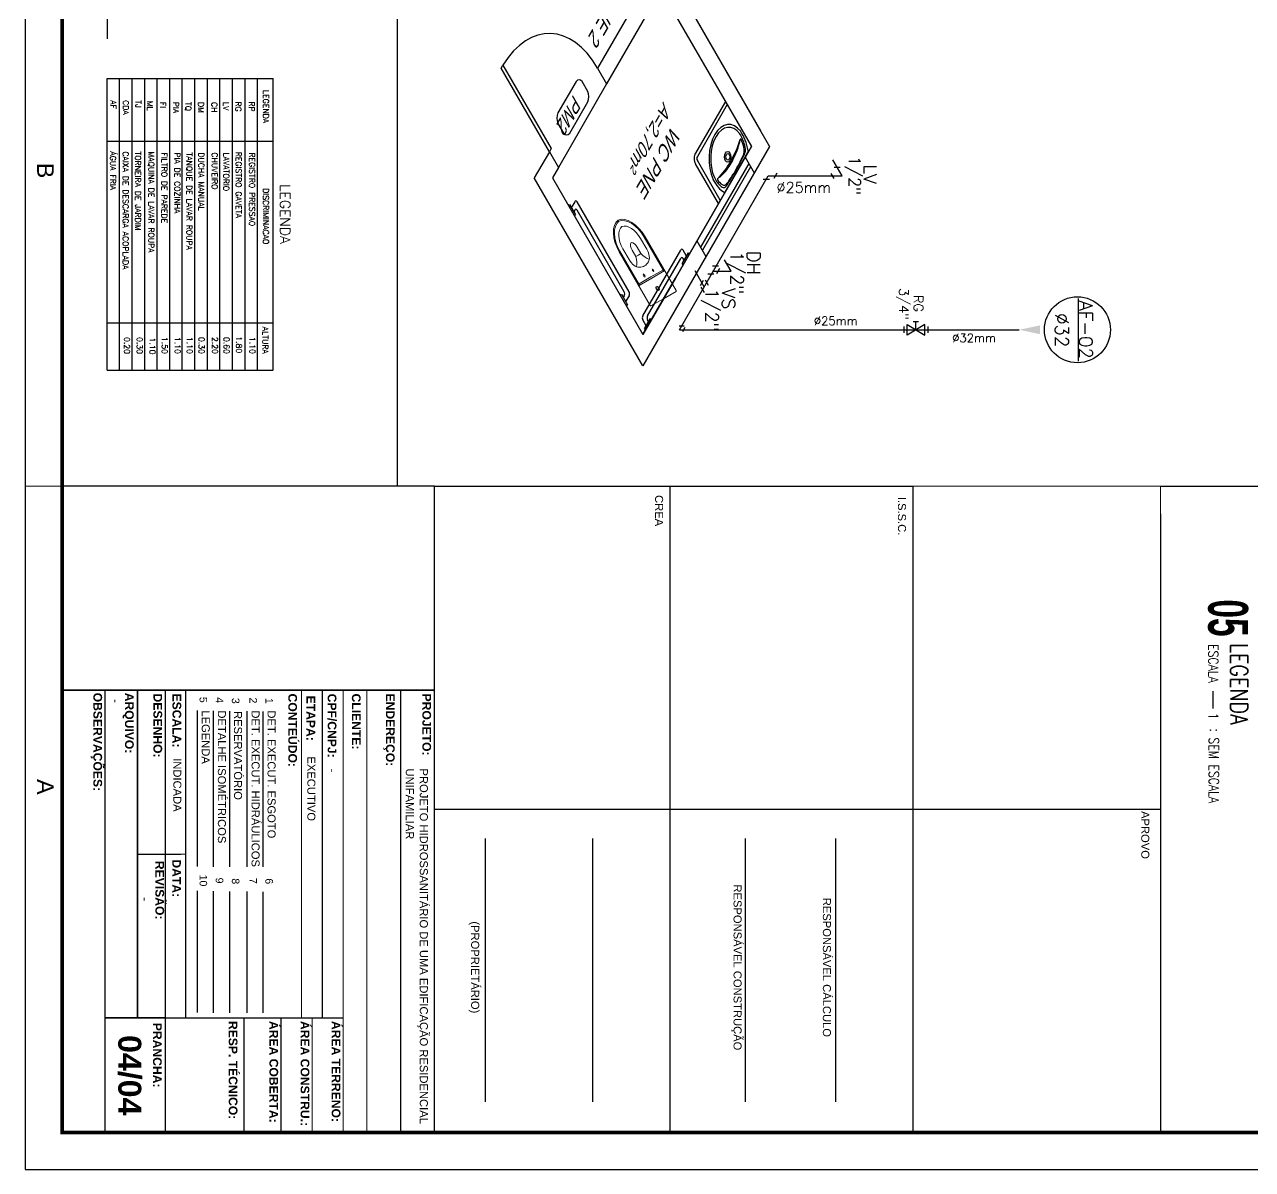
# Model space of a CAD drawing. Header units: millimetres. Extents: x 1904 to 2142, y -1319 to -1235.
# Drawn here: x 1904.25 to 1937.5, y -1319.02 to -1288.02 of the extents above; entities that cross this region are included whole.
import ezdxf
from ezdxf.enums import TextEntityAlignment as Align

# ---------------------------------------------------------------- set-up
doc = ezdxf.new("R2010")
doc.units = ezdxf.units.MM
doc.header["$LTSCALE"] = 30
doc.linetypes.add('HIDDEN2', pattern=[0.1875, 0.125, -0.0625])
doc.layers.get('0').update_dxf_attribs({"linetype": 'CONTINUOUS'})
for name, color, linetype in [('A-PEN-R', 1, 'CONTINUOUS'), ('A-PEN-Y', 2, 'CONTINUOUS'), ('AF', 5, 'CONTINUOUS'), ('arquitetura', 8, 'CONTINUOUS'), ('CONEXAO_AG_FRIA', 2, 'CONTINUOUS'), ('CONEXÃO_HIDRÁULICA', 2, 'CONTINUOUS'), ('Diametro', 2, 'CONTINUOUS'), ('E-txt-g', 3, 'CONTINUOUS'), ('LAYER8', 9, 'CONTINUOUS'), ("LINHA - PROJETU'S", 1, 'CONTINUOUS'), ('P2', 1, 'CONTINUOUS'), ("PRANCHA - PROJETU'S", 7, 'CONTINUOUS'), ('Prumadas_L', 1, 'CONTINUOUS'), ('Prumadas_Q', 3, 'CONTINUOUS'), ('Prumadas_T', 2, 'CONTINUOUS'), ('TEXT', 2, 'CONTINUOUS'), ('TUBULAÇÃO_HIDRÁULICA', 3, 'CONTINUOUS')]:
    doc.layers.add(name, color=color, linetype=linetype)
doc.layers.add('E-Lay-9', color=9, linetype='CONTINUOUS', lineweight=9)
doc.layers.add('E-Txt-W', color=7, linetype='CONTINUOUS', lineweight=20)
doc.styles.add('ARIAL', font='arial.ttf', dxfattribs={"height": 2})
doc.styles.add('F2', font='ARIALN.TTF')
doc.styles.add('HELVET', font='HELVET.SHX')
doc.styles.add('REG140', font='romans.shx', dxfattribs={"width": 0.8, "height": 0.35})
doc.styles.add('REG60', font='romans.shx', dxfattribs={"width": 0.8, "height": 0.15})
doc.styles.add('REG80', font='romans.shx', dxfattribs={"width": 0.8, "height": 0.18})
doc.styles.add('ROMANS', font='simplex.shx', dxfattribs={"height": 6})
doc.styles.add('SANSSERIF2', font='sanssb__.ttf', dxfattribs={"width": 0.8})

# ---------------------------------------------------------------- blocks, each defined once
blk = doc.blocks.new('ADFSGASDFG')
at = {"layer": "PRANCHA - PROJETU'S", "color": 1}
for p, q in [((360.678, 47.946), (360.678, 107.346)), ((276.578, 47.946), (360.678, 47.946))]:
    blk.add_line(p, q, dxfattribs=at)
at = {"layer": "PRANCHA - PROJETU'S", "color": 4, "const_width": 0.1}
blk.add_lwpolyline([(279.078, 106.346), (359.678, 106.346), (359.678, 48.946), (279.078, 48.946)], close=True, dxfattribs=at)
blk = doc.blocks.new('CRBODADOSÇ')
at = {"layer": "PRANCHA - PROJETU'S", "color": 3}
blk.add_line((164.825, 196.917), (165.288, 196.917), dxfattribs=at)
at = {"layer": "PRANCHA - PROJETU'S", "color": 3, "style": 'REG80', "width": 0.8}
for s, p in [('ESCALA', (163.548, 196.799)), ('1', (165.407, 196.799)), (':', (165.829, 196.842))]:
    blk.add_text(s, height=0.27, dxfattribs=at).set_placement(p)
at = {"layer": "PRANCHA - PROJETU'S", "color": 2, "style": 'REG140', "width": 0.8}
for tag, p in [('PROJETO', (163.521, 198.067)), ('DESENHO', (163.516, 197.395))]:
    blk.add_attdef(tag, p, '', height=0.472, dxfattribs=at)
at = {"layer": "PRANCHA - PROJETU'S", "style": 'SANSSERIF2', "width": 0.6}
blk.add_attdef('00', text='', height=1.08, dxfattribs=at).set_placement((162.84, 196.795), align=Align.CENTER)
at = {"layer": "PRANCHA - PROJETU'S", "color": 3, "style": 'REG80', "width": 0.8}
blk.add_attdef('ESCALA', (166.075, 196.813), '', height=0.27, dxfattribs=at)
blk = doc.blocks.new('TXT-AMB75')
at = {"layer": 'E-txt-g', "style": 'REG80', "width": 0.8, "flags": 8}
blk.add_attdef('TXT', text='', height=0.2, dxfattribs=at).set_placement((0.005, 0.296), align=Align.CENTER)
at = {"layer": 'E-Txt-W', "style": 'REG60', "width": 0.8, "flags": 8}
blk.add_attdef('TXT', text='', height=0.15, dxfattribs=at).set_placement((0.005, 0.027), align=Align.CENTER)
blk = doc.blocks.new('vaso-s')
at = {"color": 8}
for start, end in [(0, 180), (180, 0)]:
    blk.add_arc((0.08, 0), 0.0143, start, end, dxfattribs=at)
at = {"layer": 'E-Lay-9', "color": 8}
for p, q in [((0, 0.17), (0, 0)), ((0.4256, 0.175), (0.005, 0.175)), ((0.16, 0.17), (0.16, 0.17)), ((0.16, 0.17), (0.16, 0)), ((0.4256, 0.165), (0.165, 0.165)), ((0.17, 0), (0.17, 0.16)), ((0.4306, 0.12), (0.3459, 0.12)), ((0.2134, 0.06), (0.1891, 0.06)), ((0.2013, 0.0479), (0.2013, 0.0722)), ((0.3406, 0.035), (0.3406, 0)), ((0.3906, 0.035), (0.3406, 0.035)), ((0, -0.17), (0, 0)), ((0.16, -0.17), (0.16, 0)), ((0.17, 0), (0.17, -0.1601)), ((0.2134, -0.06), (0.1891, -0.06)), ((0.2013, -0.0479), (0.2013, -0.0722)), ((0.3406, -0.035), (0.3406, 0)), ((0.3906, -0.035), (0.3406, -0.035)), ((0.4256, -0.165), (0.165, -0.165)), ((0.4306, -0.12), (0.3459, -0.12)), ((0.4256, -0.175), (0.005, -0.175)), ((0.16, -0.17), (0.16, -0.17))]:
    blk.add_line(p, q, dxfattribs=at)
for centre in [(0.2013, 0.06), (0.2013, -0.06)]:
    blk.add_circle(centre, 0.005, dxfattribs=at)
for centre, radius, start, end in [((0.005, 0.17), 0.005, 90, 180), ((0.155, 0.17), 0.005, 0, 90), ((0.165, 0.17), 0.00495, 180, 270), ((0.4256, -0.015), 0.19, 4.52806, 90), ((0.165, 0.16), 0.00495, 0, 90), ((0.3459, 0.0375), 0.0825, 90, 163.03545), ((0.3754, 0.1358), 0.1066, 206.93947, 250.96472), ((0.4256, -0.015), 0.18, 4.78019, 90), ((0.4306, -0.015), 0.135, 6.37937, 90), ((0.518, -0.015), 0.2624, 163.03545, 176.7233), ((0.3906, -0.015), 0.05, 17.4576, 90), ((0.518, 0.015), 0.2624, 183.2767, 196.96455), ((0.3459, -0.0375), 0.0825, 196.96455, 270), ((0.3754, -0.1358), 0.1066, 109.03528, 153.06053), ((0.3906, 0.015), 0.05, 270, 342.5424), ((0.4256, 0.015), 0.19, 270, 355.47194), ((0.4256, 0.015), 0.18, 270, 355.21981), ((0.4306, 0.015), 0.135, 270, 353.62063), ((0.165, -0.17), 0.00495, 90, 180), ((0.165, -0.1601), 0.00495, 270, 0), ((0.005, -0.17), 0.005, 180, 270), ((0.155, -0.17), 0.005, 270, 0)]:
    blk.add_arc(centre, radius, start, end, dxfattribs=at)
blk = doc.blocks.new('wc2')
at = {"layer": 'arquitetura', "linetype": 'Continuous'}
for p, q in [((-1.2338, 0.189), (-0.0671, 1.3557)), ((-0.0671, 1.3557), (1.4178, -0.1292)), ((-1.3753, 0.0476), (-0.1732, 1.2496)), ((0.8235, 0.253), (-0.0671, 1.1436)), ((0.8235, 0.253), (-0.0671, 1.1436)), ((-0.0671, 1.1436), (0.8235, 0.253)), ((0.0023, 1.0741), (0.8235, 0.253)), ((0.0023, 1.0741), (0.8235, 0.253)), ((1.2057, -0.1292), (0.8235, 0.253)), ((1.2057, -0.1292), (0.8235, 0.253)), ((0.8235, 0.253), (1.063, 0.0135)), ((-1.2692, -0.0585), (-1.3753, 0.0476)), ((-1.2692, -0.0585), (-1.3753, 0.0476)), ((-1.1278, 0.0829), (-0.4914, -0.5535)), ((-1.2692, -0.0585), (-1.2338, -0.0231)), ((-1.2692, -0.0585), (-1.2338, -0.0231)), ((-1.2338, -0.0231), (-0.5974, -0.6595)), ((0.145, -1.1899), (1.2057, -0.1292)), ((1.4178, -0.1292), (0.145, -1.402)), ((-0.5974, -0.6595), (-0.4914, -0.5535)), ((-0.4914, -0.5535), (0.0743, -1.1192)), ((-0.0318, -1.2252), (0.0743, -1.1192)), ((0.0743, -1.1192), (0.145, -1.1899)), ((-0.0318, -1.2252), (0.145, -1.402))]:
    blk.add_line(p, q, dxfattribs=at)
at = {"layer": 'arquitetura', "linetype": 'HIDDEN2'}
for p, q in [((0.0059, 1.0705), (0.112, 1.1766)), ((0.0484, 1.113), (0.614, 0.5473)), ((0.0696, 1.1342), (0.6353, 0.5685)), ((0.5716, 0.5049), (0.6777, 0.6109))]:
    blk.add_line(p, q, dxfattribs=at)
at = {"layer": 'arquitetura'}
for p, q in [((0.1061, 0.9691), (-0.0282, 1.1034)), ((0.2404, 0.8348), (0.1061, 0.9691)), ((-0.3718, 0.8389), (-0.0214, 0.4885)), ((-0.3506, 0.8601), (-0.0002, 0.5097)), ((0.2974, 0.7791), (0.0281, 0.5097)), ((0.3186, 0.7579), (0.0493, 0.4885)), ((0.6743, 0.3822), (0.6345, 0.3423)), ((0.6531, 0.4034), (0.6626, 0.4128)), ((0.6531, 0.4034), (0.7238, 0.3327)), ((0.7026, 0.3539), (0.691, 0.3423)), ((0.7338, 0.3427), (0.7238, 0.3327)), ((1.0788, -0.1296), (0.6345, 0.3147)), ((1.0788, -0.073), (0.691, 0.3147)), ((1.1067, -0.0302), (1.0967, -0.0402)), ((1.1674, -0.1109), (1.0967, -0.0402)), ((1.1179, -0.0614), (1.1063, -0.073)), ((1.1462, -0.0897), (1.1063, -0.1296)), ((1.1674, -0.1109), (1.1769, -0.1015)), ((0.916, -0.2914), (0.3072, -0.9002)), ((0.9335, -0.3812), (1.0042, -0.3105)), ((0.9436, -0.2914), (0.9834, -0.3312)), ((1.0142, -0.3205), (1.0042, -0.3105)), ((0.916, -0.348), (0.3638, -0.9002)), ((0.9434, -0.3912), (0.9335, -0.3812)), ((0.9552, -0.3595), (0.9436, -0.348)), ((0.9436, -0.348), (0.9552, -0.3595)), ((0.3072, -0.9278), (0.3472, -0.9677)), ((0.3247, -0.9902), (0.3954, -0.9195)), ((0.3347, -1.0002), (0.3247, -0.9902)), ((0.3638, -0.9278), (0.3754, -0.9395)), ((0.4054, -0.9295), (0.3954, -0.9195))]:
    blk.add_line(p, q, dxfattribs=at)
at = {"layer": 'arquitetura', "linetype": 'Continuous'}
for points in [[(-1.1278, 0.0829), (-0.0671, 1.1436), (0.8235, 0.253)], [(0.8235, 0.253), (1.2057, -0.1292)], [(0.9569, 0.1196), (1.2057, -0.1292)]]:
    blk.add_lwpolyline(points, dxfattribs=at)
at = {"layer": 'arquitetura'}
blk.add_lwpolyline([(0.0977, 0.9606, -0.019765), (0.1928, 0.8577, -0.055725), (0.2051, 0.8418, -0.26837), (0.203, 0.7874, -0.08527), (0.1436, 0.7093, -0.373975), (-0.1343, 0.7287, -0.373975), (-0.1537, 1.0065, -0.08527), (-0.0756, 1.066, -0.26837), (-0.0211, 1.0681, -0.055725), (-0.0052, 1.0557, -0.019765)], format="xyb", close=True, dxfattribs=at)
for points in [[(-0.1152, 1.0221, 0.557482), (-0.1133, 1.012, -0.068592), (-0.0081, 0.9539, -0.02486), (0.0453, 0.9083, -0.02486), (0.0909, 0.8549, -0.068592), (0.1491, 0.7497, 0.557482), (0.1591, 0.7478)], [(-0.1152, 1.0221, -0.09339), (-0.0636, 1.0539, -0.281673), (-0.0022, 1.0445, -0.022774), (0.0729, 0.9783), (0.0941, 0.9571), (0.1153, 0.9359, -0.022774), (0.1816, 0.8607, -0.281673), (0.191, 0.7994, -0.09339), (0.1591, 0.7478)], [(-0.1138, 1.0122, -0.072415), (0.0361, 0.8991, -0.072415), (0.1493, 0.7492)]]:
    blk.add_lwpolyline(points, format="xyb", dxfattribs=at)
at = {"layer": 'arquitetura', "linetype": 'Continuous'}
blk.add_lwpolyline([(-0.1566, -1.0577, 0.331371), (-0.1566, -0.987), (-0.3691, -0.7749, 0.332506), (-0.4396, -0.7747), (-0.5066, -0.8416, 0.330378), (-0.5068, -0.9125), (-0.2942, -1.1247, 0.331371), (-0.2235, -1.1247)], format="xyb", close=True, dxfattribs=at)
at = {"layer": 'arquitetura'}
blk.add_lwpolyline([(-0.0318, -1.2252), (-0.5974, -1.7909), (-0.6186, -1.7697), (-0.053, -1.204)], close=True, dxfattribs=at)
for radius in [0.0365, 0.0225]:
    blk.add_circle((0.0036, 0.8666), radius, dxfattribs=at)
for centre, radius, start, end in [((0.0534, 0.8254), 0.2951, 108.11118, 139.09392), ((-0.0352, 1.0963), 0.01, 45, 108.11118), ((0.0158, 0.8788), 0.2323, 142.98183, 225), ((0.2334, 0.8277), 0.01, 341.88882, 45), ((-0.0376, 0.9163), 0.2951, 310.90608, 341.88882), ((0.0158, 0.8788), 0.2322, 225, 307.01817), ((0.0139, 0.5239), 0.02, 225, 315), ((0.0139, 0.5153), 0.0444, 217.14008, 322.85992), ((0.6483, 0.3285), 0.0195, 135, 225), ((0.7048, 0.3285), 0.0195, 135, 225), ((1.0925, -0.0592), 0.0195, 225, 315), ((1.0925, -0.1158), 0.0195, 225, 315), ((0.9298, -0.3052), 0.0195, 45, 135), ((0.9298, -0.3618), 0.0195, 45, 135), ((0.321, -0.914), 0.0195, 135, 225), ((0.3776, -0.914), 0.0195, 135, 225)]:
    blk.add_arc(centre, radius, start, end, dxfattribs=at)
at = {"layer": 'arquitetura', "linetype": 'HIDDEN2'}
blk.add_arc((-0.0313, -1.2256), 0.8006, 135, 222.81062, dxfattribs=at)
at = {"layer": 'arquitetura'}
ref = blk.add_blockref('TXT-AMB75', (-0.1739, -0.1169), dxfattribs=dict(at, xscale=-0.7290000000000001, yscale=0.7290000000000001, zscale=0.7290000000000001, rotation=315))
ref.add_attrib('TXT', 'WC PNE', dxfattribs={"layer": 'E-txt-g', "color": 2, "height": 0.13, "rotation": 315, "style": 'F2'}).set_placement((0, 0), align=Align.CENTER)
ref.add_attrib('TXT', 'A=2,70m²', dxfattribs={"layer": 'E-Txt-W', "height": 0.12, "rotation": 315, "style": 'F2'}).set_placement((-0.1611, -0.1017), align=Align.CENTER)
at = {"layer": 'arquitetura', "xscale": -1, "rotation": 45}
blk.add_blockref('vaso-s', (0.9632, 0.1133), dxfattribs=at)
at = {"layer": 'arquitetura'}
ref = blk.add_blockref('TXT-AMB75', (-1.2697, -0.6063), dxfattribs=dict(at, xscale=-0.729, yscale=0.7290000000000001, zscale=0.7290000000000001, rotation=314.9999999999999))
ref.add_attrib('TXT', 'DETALHE 2', dxfattribs={"layer": 'E-txt-g', "color": 2, "height": 0.13, "rotation": 315, "style": 'F2'}).set_placement((-1.0972, -0.4881), align=Align.CENTER)
at = {"layer": 'arquitetura', "linetype": 'Continuous', "style": 'F2'}
blk.add_text('PM2', height=0.1246, rotation=315, dxfattribs=at).set_placement((-0.3786, -0.8094, 1.8296), align=Align.TOP_LEFT)
blk = doc.blocks.new('*U121', base_point=(2541.5, 289.3))
for p, q in [((2538.2, 302), (2544.9, 302)), ((2541.5, 289.3), (2532.6, 289.3)), ((2535.8, 298.7), (2547.3, 280)), ((2535.8, 280), (2547.3, 298.7)), ((2547.3, 298.7), (2535.8, 298.7)), ((2547.3, 280), (2535.8, 280)), ((2538.2, 276.7), (2544.9, 276.7))]:
    blk.add_line(p, q)
at = {"linetype": 'Continuous'}
blk.add_line((2532.6, 286.6), (2532.6, 292.1), dxfattribs=at)

msp = doc.modelspace()

# ---------------------------------------------------------------- linework, layer by layer
for p, q in [((1906.488, -1289.475), (1910.988, -1289.475)), ((1906.488, -1297.372), (1906.488, -1289.475)), ((1906.827, -1297.372), (1906.827, -1289.475)), ((1907.167, -1297.372), (1907.167, -1289.475)), ((1907.507, -1297.37), (1907.507, -1289.475)), ((1907.846, -1297.37), (1907.846, -1289.475)), ((1908.186, -1297.354), (1908.186, -1289.475)), ((1908.525, -1297.37), (1908.525, -1289.475)), ((1908.865, -1297.37), (1908.865, -1289.475)), ((1909.205, -1297.37), (1909.205, -1289.475)), ((1909.544, -1297.37), (1909.544, -1289.475)), ((1909.544, -1296.393), (1909.544, -1289.475)), ((1909.884, -1297.37), (1909.884, -1289.475)), ((1910.224, -1297.37), (1910.224, -1289.475)), ((1910.563, -1297.37), (1910.563, -1289.475)), ((1910.988, -1297.37), (1910.988, -1289.475)), ((1906.488, -1291.174), (1910.988, -1291.174)), ((1906.488, -1296.095), (1910.988, -1296.095)), ((1906.488, -1297.372), (1910.988, -1297.372))]:
    msp.add_line(p, q)
at = {"color": 4}
msp.add_line((1915.152, -1318.019), (1934.887, -1318.019), dxfattribs=at)
at = {"layer": 'A-PEN-R'}
for p, q in [((1914.346, -1250.334), (1914.346, -1300.519)), ((1935.01, -1300.519), (1962.668, -1300.519))]:
    msp.add_line(p, q, dxfattribs=at)
at = {"layer": 'A-PEN-Y'}
for p, q in [((1924.421, -1292.211), (1924.255, -1292.211)), ((1924.624, -1292.046), (1924.54, -1292.191)), ((1923.045, -1294.557), (1922.879, -1294.557)), ((1923.069, -1294.627), (1922.985, -1294.771)), ((1922.555, -1295.085), (1922.639, -1294.941)), ((1922.683, -1294.933), (1922.766, -1295.078)), ((1922.917, -1294.779), (1922.751, -1294.779)), ((1922.569, -1295.131), (1922.652, -1295.275)), ((1922.112, -1296.183), (1921.978, -1296.183)), ((1922.134, -1296.225), (1922.067, -1296.341)), ((1935.01, -1301.269), (1935.01, -1318.019))]:
    msp.add_line(p, q, dxfattribs=at)
at = {"layer": 'AF'}
for p, q in [((1926.392, -1292.118), (1926.142, -1291.685)), ((1921.987, -1296.283), (1924.392, -1292.118)), ((1924.392, -1292.118), (1926.392, -1292.118)), ((1923.382, -1294.696), (1923.207, -1294.392)), ((1922.659, -1295.12), (1922.409, -1294.687)), ((1922.882, -1294.696), (1923.382, -1294.696)), ((1921.987, -1296.283), (1931.187, -1296.283))]:
    msp.add_line(p, q, dxfattribs=at)
at = {"layer": 'CONEXÃO_HIDRÁULICA'}
for p, q in [((1926.177, -1291.884), (1926.339, -1291.884)), ((1926.081, -1292.048), (1926.162, -1292.189))]:
    msp.add_line(p, q, dxfattribs=at)
at = {"layer": 'E-txt-g'}
for p, q in [((1916.73, -1317.186), (1916.73, -1310.059)), ((1919.645, -1317.186), (1919.645, -1310.059)), ((1923.774, -1317.186), (1923.774, -1310.059)), ((1926.223, -1317.186), (1926.223, -1310.059))]:
    msp.add_line(p, q, dxfattribs=at)
at = {"layer": 'LAYER8', "color": 2}
msp.add_lwpolyline([(1906.488, -1262.638), (1906.488, -1263.683), (1906.488, -1268.833), (1906.488, -1274.174), (1906.488, -1278.61), (1906.488, -1283.664), (1906.488, -1288.401)], dxfattribs=at)
at = {"layer": "LINHA - PROJETU'S", "color": 1}
msp.add_line((1915.356, -1300.519), (1928.309, -1300.519), dxfattribs=at)
at = {"layer": "LINHA - PROJETU'S", "color": 1, "const_width": 0.03}
for points in [[(1915.356, -1318.019), (1915.356, -1300.519), (1904.268, -1300.519)], [(1915.356, -1300.519), (1935.01, -1300.519), (1935.01, -1318.066)], [(1921.731, -1318.019), (1921.731, -1300.519)], [(1928.309, -1318.019), (1928.309, -1300.519)], [(1905.268, -1306.043), (1915.356, -1306.043)], [(1906.427, -1318.019), (1906.427, -1306.043)], [(1907.307, -1310.48), (1907.307, -1306.043)], [(1908.06, -1306.043), (1908.06, -1318.019)], [(1908.615, -1314.917), (1908.615, -1306.043)], [(1911.752, -1306.043), (1911.752, -1314.917)], [(1912.316, -1314.917), (1912.316, -1306.043)], [(1912.316, -1306.043), (1912.316, -1314.917)], [(1912.881, -1306.043), (1912.881, -1318.019)], [(1912.881, -1306.043), (1912.881, -1318.019)], [(1912.881, -1306.043), (1912.881, -1318.019)], [(1913.519, -1306.043), (1913.519, -1318.019)], [(1914.438, -1306.043), (1914.438, -1318.019)], [(1914.438, -1306.043), (1914.438, -1318.019)], [(1915.356, -1309.269), (1935.01, -1309.269)], [(1907.307, -1314.917), (1907.307, -1310.48), (1908.06, -1310.48)], [(1908.615, -1310.48), (1907.307, -1310.48)], [(1912.881, -1314.917), (1906.439, -1314.917)], [(1908.06, -1314.917), (1907.307, -1314.917)], [(1910.194, -1318.019), (1910.194, -1314.917)], [(1911.194, -1314.917), (1911.194, -1318.019)], [(1912.038, -1318.019), (1912.038, -1314.917)]]:
    msp.add_lwpolyline(points, dxfattribs=at)
at = {"layer": "LINHA - PROJETU'S", "color": 1}
for points in [[(1915.356, -1306.043), (1905.268, -1306.043)], [(1908.06, -1314.917), (1906.439, -1314.917)]]:
    msp.add_lwpolyline(points, dxfattribs=at)
at = {"layer": 'P2'}
msp.add_line((1915.356, -1318.019), (1915.356, -1300.519), dxfattribs=at)
at = {"layer": "PRANCHA - PROJETU'S"}
for p, q in [((1905.268, -1300.519), (1905.268, -1318.019)), ((1905.268, -1300.519), (1905.268, -1318.019)), ((1905.268, -1300.519), (1905.268, -1318.019)), ((1905.268, -1302.291), (1905.268, -1318.019)), ((1905.268, -1306.856), (1905.268, -1317.694)), ((1905.268, -1306.856), (1905.268, -1318.019)), ((1915.356, -1318.019), (1905.268, -1318.019))]:
    msp.add_line(p, q, dxfattribs=at)
at = {"layer": "PRANCHA - PROJETU'S", "color": 1}
for p, q in [((1915.356, -1300.519), (1905.268, -1300.519)), ((1906.427, -1306.043), (1906.427, -1318.019)), ((1908.06, -1310.48), (1908.487, -1310.48))]:
    msp.add_line(p, q, dxfattribs=at)
at = {"layer": "PRANCHA - PROJETU'S", "color": 6}
for p, q in [((1908.925, -1306.589), (1908.925, -1310.813)), ((1908.925, -1306.589), (1908.925, -1310.813)), ((1909.362, -1306.598), (1909.362, -1310.822)), ((1909.362, -1306.598), (1909.362, -1310.822)), ((1909.799, -1306.607), (1909.799, -1310.822)), ((1910.274, -1306.607), (1910.274, -1310.822)), ((1910.707, -1306.616), (1910.707, -1310.822)), ((1908.925, -1311.475), (1908.925, -1314.765)), ((1908.925, -1311.475), (1908.925, -1314.765)), ((1909.362, -1311.484), (1909.362, -1314.774)), ((1909.362, -1311.484), (1909.362, -1314.774)), ((1909.799, -1311.493), (1909.799, -1314.774)), ((1910.274, -1311.493), (1910.274, -1314.774)), ((1910.707, -1311.502), (1910.707, -1314.396)), ((1910.707, -1311.502), (1910.707, -1314.774))]:
    msp.add_line(p, q, dxfattribs=at)
at = {"layer": "PRANCHA - PROJETU'S", "color": 1}
for points in [[(1915.356, -1318.019), (1915.356, -1300.519), (1905.268, -1300.519)], [(1905.268, -1306.043), (1907.712, -1306.043)], [(1907.307, -1306.043), (1907.307, -1314.917)], [(1907.712, -1306.043), (1915.356, -1306.043)], [(1908.06, -1306.043), (1908.06, -1318.019)], [(1907.307, -1310.48), (1908.06, -1310.48)], [(1906.439, -1314.917), (1912.881, -1314.917)], [(1907.712, -1314.917), (1907.714, -1314.917)], [(1910.194, -1314.917), (1910.194, -1318.019)], [(1911.194, -1314.917), (1911.194, -1318.019)], [(1908.487, -1318.019), (1908.487, -1318.059)]]:
    msp.add_lwpolyline(points, dxfattribs=at)
at = {"layer": 'Prumadas_L'}
msp.add_line((1932.785, -1295.434), (1932.785, -1297.132), dxfattribs=at)
msp.add_solid([(1931.187, -1296.283), (1931.751, -1296.163), (1931.751, -1296.403)], dxfattribs=at)
at = {"layer": 'Prumadas_Q'}
msp.add_circle((1932.762, -1296.283), 0.893, dxfattribs=at)

# ---------------------------------------------------------------- block references
at = {"layer": 'CONEXAO_AG_FRIA', "xscale": 0.02560000000084983, "yscale": 0.02559999999994034, "zscale": 2.56, "rotation": 270}
msp.add_blockref('*U121', (1928.387, -1296.283), dxfattribs=at)
at = {"layer": "PRANCHA - PROJETU'S", "color": 1, "rotation": 270}
msp.add_blockref('ADFSGASDFG', (1856.322, -958.341), dxfattribs=at)
at = {"layer": "PRANCHA - PROJETU'S", "rotation": 270}
msp.add_blockref('CRBODADOSÇ', (1739.508, -1141.247), dxfattribs=at).add_auto_attribs({'ESCALA': 'SEM ESCALA', 'DESENHO': 'LEGENDA', '00': '05'})
at = {"layer": 'TUBULAÇÃO_HIDRÁULICA', "xscale": 4, "yscale": 2.3094, "zscale": 4, "rotation": 270}
msp.add_blockref('wc2', (1921.293, -1291.588), dxfattribs=at)

# ---------------------------------------------------------------- texts
at = {"color": 3, "style": 'ROMANS'}
for s, height, p in [('LEGENDA', 0.1528, (1910.864, -1289.79)), ('AF', 0.1528, (1906.732, -1290.067)), ('CDA', 0.1528, (1907.072, -1290.067)), ('TJ', 0.1528, (1907.412, -1290.067)), ('ML', 0.1528, (1907.727, -1290.084)), ('FI', 0.1528, (1908.082, -1290.111)), ('PIA', 0.1528, (1908.431, -1290.111)), ('TQ', 0.1528, (1908.761, -1290.111)), ('DM', 0.1528, (1909.104, -1290.115)), ('CH', 0.1528, (1909.47, -1290.115)), ('LV', 0.1528, (1909.781, -1290.115)), ('RG', 0.1528, (1910.118, -1290.102)), ('RP ', 0.1528, (1910.483, -1290.1)), ('ÁGUA FRIA', 0.1528, (1906.725, -1291.453)), ('CAIXA DE DESCARGA ACOPLADA', 0.15284, (1907.065, -1291.453)), ('TORNEIRA DE JARDIM', 0.15284, (1907.404, -1291.453)), ('MAQUINA DE LAVAR ROUPA', 0.15284, (1907.76, -1291.453)), ('FILTRO DE PAREDE', 0.15284, (1908.115, -1291.48)), ('PIA DE COZINHA', 0.15284, (1908.464, -1291.48)), ('TANQUE DE LAVAR ROUPA', 0.15284, (1908.794, -1291.48)), ('DUCHA MANUAL', 0.15284, (1909.113, -1291.48)), ('CHUVEIRO', 0.1528, (1909.478, -1291.48)), ('LAVATORIO', 0.1528, (1909.789, -1291.48)), ('REGISTRO GAVETA', 0.15284, (1910.126, -1291.462)), ('REGISTRO PRESSAO', 0.15284, (1910.492, -1291.48)), ('DISCRIMINACAO', 0.15284, (1910.864, -1292.45)), ('ALTURA', 0.1528, (1910.849, -1296.2)), ('0.20', 0.1528, (1907.105, -1296.48)), ('0.30', 0.1528, (1907.445, -1296.48)), ('1.10', 0.1528, (1907.794, -1296.494)), ('1.50', 0.1528, (1908.124, -1296.478)), ('1.10', 0.1528, (1908.473, -1296.478)), ('1.10', 0.1528, (1908.802, -1296.478)), ('0.30', 0.1528, (1909.121, -1296.478)), ('2.20', 0.1528, (1909.487, -1296.478)), ('0.60', 0.1528, (1909.798, -1296.478)), ('1.80', 0.1528, (1910.135, -1296.459)), ('1.10', 0.1528, (1910.501, -1296.478))]:
    msp.add_text(s, height=height, rotation=270, dxfattribs=at).set_placement(p, align=Align.TOP_LEFT)
at = {"layer": 'CONEXAO_AG_FRIA', "style": 'ROMANS'}
for s, height, p in [('1/2"', 0.32, (1926.571, -1291.573)), ('LV', 0.35, (1926.975, -1291.812)), ('1/2"', 0.35, (1923.37, -1294.152)), ('DH', 0.35, (1923.82, -1294.152)), ('1/2"', 0.35, (1922.694, -1295.161)), ('VS', 0.35, (1923.144, -1295.161)), ('3/4"', 0.256, (1927.936, -1295.153)), ('RG', 0.256, (1928.329, -1295.338))]:
    msp.add_text(s, height=height, rotation=270, dxfattribs=at).set_placement(p)
at = {"layer": 'Diametro', "style": 'ROMANS'}
for s, height, p in [('%%C25mm', 0.288, (1925.353, -1292.572)), ('%%C25mm', 0.2304, (1926.218, -1296.156)), ('%%C32mm', 0.2304, (1929.963, -1296.619))]:
    msp.add_text(s, height=height, dxfattribs=at).set_placement(p, align=Align.CENTER)
at = {"layer": "PRANCHA - PROJETU'S", "color": 50, "linetype": 'Continuous', "style": 'ARIAL'}
for s, p in [('B', (1904.818, -1291.971)), ('A', (1904.818, -1308.659))]:
    msp.add_text(s, height=0.45, rotation=270, dxfattribs=at).set_placement(p, align=Align.MIDDLE)
at = {"layer": "PRANCHA - PROJETU'S", "color": 2, "style": 'ARIAL'}
for s, height, p in [('CREA', 0.2168, (1921.434, -1301.18)), ('I.S.S.C.', 0.2168, (1928.012, -1301.328)), ('APROVO', 0.2168, (1934.599, -1309.963)), ('RESPONSÁVEL CONSTRUÇÃO', 0.21676, (1923.556, -1313.548)), ('RESPONSÁVEL CÁLCULO', 0.21676, (1926.005, -1313.548)), ('(PROPRIETÁRIO)', 0.21676, (1916.45, -1313.546))]:
    msp.add_text(s, height=height, rotation=270, dxfattribs=at).set_placement(p, align=Align.MIDDLE)
for s, height, p in [('-', 0.217, (1906.615, -1306.287)), ('LEGENDA', 0.2168, (1909.051, -1306.589)), ('DETALHE ISOMÉTRICOS', 0.21676, (1909.488, -1306.589)), ('RESERVATÓRIO', 0.21676, (1909.925, -1306.607)), ('DET. EXECUT. HIDRÁULICOS', 0.21676, (1910.4, -1306.589)), ('DET. EXECUT. ESGOTO', 0.21676, (1910.833, -1306.589)), ('INDICADA', 0.2168, (1908.282, -1307.883)), ('EXECUTIVO', 0.2168, (1911.91, -1307.835)), ('-', 0.217, (1912.475, -1308.166)), ('UNIFAMILIAR', 0.21676, (1914.577, -1308.163)), ('PROJETO HIDROSSANITÁRIO DE UMA EDIFICAÇÃO RESIDENCIAL', 0.21676, (1914.956, -1308.163)), ('-', 0.217, (1907.41, -1311.65))]:
    msp.add_text(s, height=height, rotation=270, dxfattribs=at).set_placement(p)
at = {"layer": "PRANCHA - PROJETU'S", "style": 'ARIAL'}
for s, height, p in [('5', 0.205, (1908.992, -1306.222)), ('4', 0.205, (1909.429, -1306.231)), ('3', 0.205, (1909.866, -1306.25)), ('2', 0.205, (1910.341, -1306.24)), ('1', 0.205, (1910.774, -1306.25)), ('10', 0.2047, (1908.992, -1311.036)), ('9', 0.205, (1909.429, -1311.117)), ('8', 0.205, (1909.866, -1311.136)), ('7', 0.205, (1910.341, -1311.126)), ('6', 0.205, (1910.774, -1311.136))]:
    msp.add_text(s, height=height, rotation=270, dxfattribs=at).set_placement(p)
at = {"layer": "PRANCHA - PROJETU'S", "color": 3, "char_height": 0.23508, "width": 8.80966, "attachment_point": 1, "rotation": 270, "style": 'HELVET'}
for s, insert in [('{\\fArial|b1|i0|c0|p34;OBSERVAÇÕES:}', (1906.352, -1306.11)), ('{\\fArial|b1|i0|c0|p34;ARQUIVO:}', (1907.209, -1306.11)), ('{\\fArial|b1|i0|c0|p34;DESENHO:}', (1907.978, -1306.133)), ('{\\fArial|b1|i0|c0|p34;ESCALA:}', (1908.494, -1306.133)), ('{\\fArial|b1|i0|c0|p34;CONTEÚDO:}', (1911.63, -1306.133)), ('{\\fArial|b1|i0|c0|p34;ETAPA:}', (1912.122, -1306.189)), ('{\\fArial|b1|i0|c0|p34;CPF/CNPJ:}', (1912.697, -1306.136)), ('{\\fArial|b1|i0|c0|p34;CLIENTE:}', (1913.352, -1306.133)), ('{\\fArial|b1|i0|c0|p34;ENDEREÇO:}', (1914.273, -1306.133)), ('{\\fArial|b1|i0|c0|p34;PROJETO:}', (1915.26, -1306.133)), ('{\\fArial|b1|i0|c0|p34;REVISÃO:}', (1908.031, -1310.663)), ('{\\fArial|b1|i0|c0|p34;DATA:}', (1908.486, -1310.623)), ('{\\fArial|b1|i0|c0|p34;PRANCHA:}', (1907.966, -1315.049)), ('{\\fArial|b1|i0|c0|p34;RESP. TÉCNICO:}', (1910.017, -1314.998)), ('{\\fArial|b1|i0|c0|p34;ÁREA COBERTA:}', (1911.119, -1314.998)), ('{\\fArial|b1|i0|c0|p34;ÁREA CONSTRU.:}', (1911.964, -1314.998)), ('{\\fArial|b1|i0|c0|p34;ÁREA TERRENO:}', (1912.806, -1314.998))]:
    msp.add_mtext(s, dxfattribs=dict(at, insert=insert))
at = {"layer": "PRANCHA - PROJETU'S", "color": 2, "insert": (1907.413, -1315.381), "char_height": 0.62207, "width": 23.31203, "attachment_point": 1, "rotation": 270, "style": 'HELVET'}
msp.add_mtext('{\\fArial|b1|i0|c0|p34;04/04}', dxfattribs=at)
at = {"layer": 'Prumadas_T', "style": 'ROMANS'}
for s, p in [('AF-02', (1932.811, -1296.283)), ('%%C32', (1932.162, -1296.295))]:
    msp.add_text(s, height=0.36, rotation=270, dxfattribs=at).set_placement(p, align=Align.CENTER)
at = {"layer": 'TEXT', "style": 'ROMANS'}
msp.add_text('LEGENDA', height=0.2751, rotation=270, dxfattribs=at).set_placement((1911.445, -1292.34, 26.655), align=Align.TOP_LEFT)

doc.saveas('drawing.dxf')
